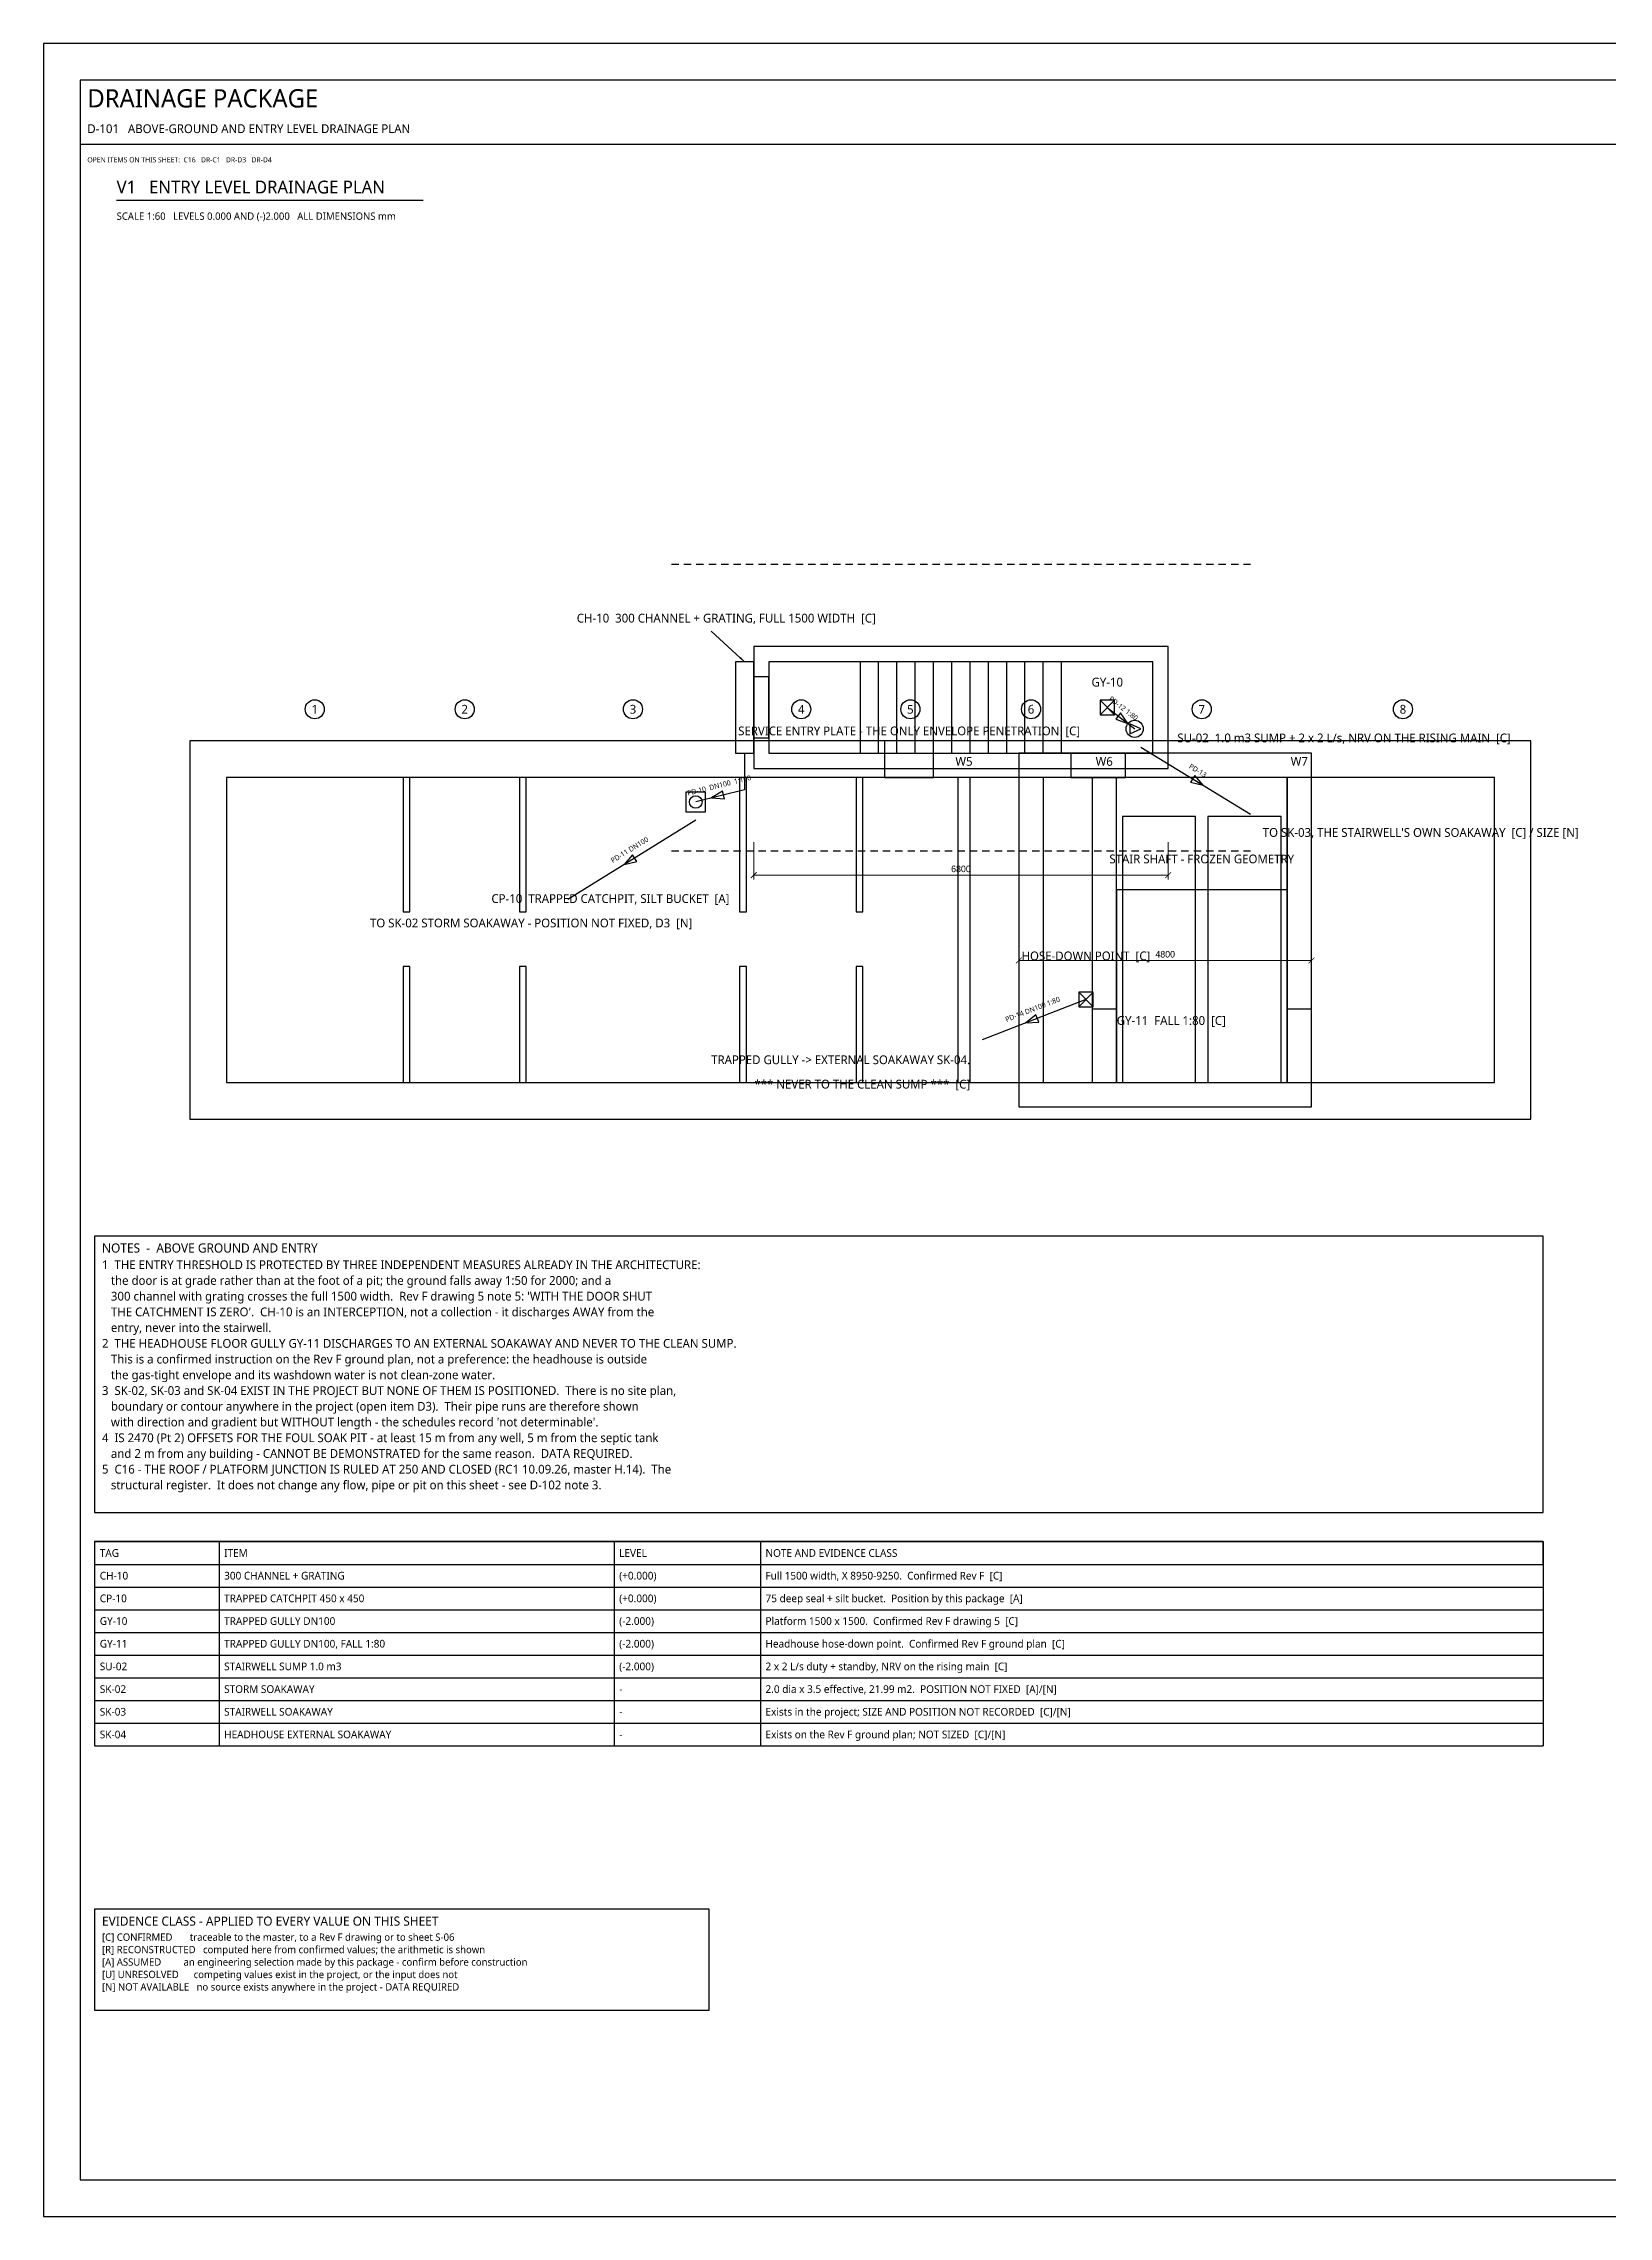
# Model space of a CAD drawing. Header units: millimetres. Extents: x 0 to 841, y 0 to 594.
# Drawn here: x 0 to 428, y 0 to 594 of the extents above; entities that cross this region are included whole.
import ezdxf
from ezdxf.enums import TextEntityAlignment as Align

# ---------------------------------------------------------------- set-up
doc = ezdxf.new("R2010")
doc.units = ezdxf.units.MM
for name, color, linetype in [('M-ARCH', 8, 'Continuous'), ('M-ARCH-HIDDEN', 8, 'Continuous'), ('M-CALLOUT', 2, 'Continuous'), ('M-EXISTING', 8, 'Continuous'), ('M-FLAG', 1, 'Continuous'), ('M-GRID', 5, 'Continuous'), ('M-STRUCT', 7, 'Continuous'), ('M-TABLE', 7, 'Continuous'), ('M-TEXT', 7, 'Continuous'), ('M-TITLE', 7, 'Continuous'), ('P-DRAIN-RISING', 2, 'Continuous'), ('P-DRAIN-STORM', 5, 'Continuous'), ('P-DRAIN-WASTE', 3, 'Continuous'), ('P-EQUIP', 2, 'Continuous'), ('P-FLOW', 1, 'Continuous'), ('S-CALLOUT', 2, 'Continuous'), ('S-DIM', 4, 'Continuous'), ('S-NOTE', 7, 'Continuous'), ('S-TEXT', 7, 'Continuous'), ('S-TITLE', 7, 'Continuous')]:
    doc.layers.add(name, color=color, linetype=linetype)
doc.styles.add('OpenSans', font='OpenSans-Regular.ttf')
doc.dimstyles.new('SC-DIM', dxfattribs={"dimtxt": 1.8, "dimasz": 1.6, "dimexe": 1.2, "dimexo": 1, "dimgap": 0.8, "dimtad": 1, "dimdec": 0, "dimblk": 'ARCHTICK', "dimcen": 2.5, "dimclrd": 4, "dimclre": 4, "dimclrt": 4, "dimazin": 3, "dimtfac": 1, "dimtmove": 0, "dimatfit": 3, "dimlwd": 13, "dimlwe": 13})

# ---------------------------------------------------------------- blocks, each defined once
blk = doc.blocks.new('_ARCHTICK')
at = {"color": 0, "linetype": 'BYBLOCK', "const_width": 0.15}
blk.add_lwpolyline([(-0.5, -0.5), (0.5, 0.5)], dxfattribs=at)
blk = doc.blocks.new('CHAMBER')
at = {"layer": 'P-EQUIP'}
blk.add_lwpolyline([(-3, -3), (3, -3), (3, 3), (-3, 3)], close=True, dxfattribs=at)
blk.add_circle((0, 0), 1.9, dxfattribs=at)
blk = doc.blocks.new('GULLY')
at = {"layer": 'P-EQUIP'}
for p, q in [((-2.2, -2.2), (2.2, 2.2)), ((-2.2, 2.2), (2.2, -2.2))]:
    blk.add_line(p, q, dxfattribs=at)
blk.add_lwpolyline([(-2.2, -2.2), (2.2, -2.2), (2.2, 2.2), (-2.2, 2.2)], close=True, dxfattribs=at)
blk = doc.blocks.new('PUMP')
at = {"layer": 'P-EQUIP'}
blk.add_lwpolyline([(-1.5, -1.5), (1.9, 0), (-1.5, 1.5)], close=True, dxfattribs=at)
blk.add_circle((0, 0), 2.6, dxfattribs=at)

msp = doc.modelspace()

# ---------------------------------------------------------------- linework, layer by layer
at = {"layer": 'M-ARCH'}
for p, q in [((223.333, 400), (223.333, 425)), ((228.333, 400), (228.333, 425)), ((233.333, 400), (233.333, 425)), ((238.333, 400), (238.333, 425)), ((243.333, 400), (243.333, 425)), ((248.333, 400), (248.333, 425)), ((253.333, 400), (253.333, 425)), ((258.333, 400), (258.333, 425)), ((263.333, 400), (263.333, 425)), ((268.333, 400), (268.333, 425)), ((273.333, 400), (273.333, 425)), ((278.333, 400), (278.333, 425))]:
    msp.add_line(p, q, dxfattribs=at)
at = {"layer": 'M-ARCH-HIDDEN'}
for p, q in [((40, 403.333), (40, 401.333)), ((40, 399.933), (40, 397.933)), ((42.867, 403.333), (40.867, 403.333)), ((46.267, 403.333), (44.267, 403.333)), ((49.667, 403.333), (47.667, 403.333)), ((53.067, 403.333), (51.067, 403.333)), ((56.467, 403.333), (54.467, 403.333)), ((59.867, 403.333), (57.867, 403.333)), ((63.267, 403.333), (61.267, 403.333)), ((66.667, 403.333), (64.667, 403.333)), ((70.067, 403.333), (68.067, 403.333)), ((73.467, 403.333), (71.467, 403.333)), ((76.867, 403.333), (74.867, 403.333)), ((80.267, 403.333), (78.267, 403.333)), ((83.667, 403.333), (81.667, 403.333)), ((87.067, 403.333), (85.067, 403.333)), ((90.467, 403.333), (88.467, 403.333)), ((93.867, 403.333), (91.867, 403.333)), ((97.267, 403.333), (95.267, 403.333)), ((100.667, 403.333), (98.667, 403.333)), ((104.067, 403.333), (102.067, 403.333)), ((107.467, 403.333), (105.467, 403.333)), ((110.867, 403.333), (108.867, 403.333)), ((114.267, 403.333), (112.267, 403.333)), ((117.667, 403.333), (115.667, 403.333)), ((121.067, 403.333), (119.067, 403.333)), ((124.467, 403.333), (122.467, 403.333)), ((127.867, 403.333), (125.867, 403.333)), ((131.267, 403.333), (129.267, 403.333)), ((134.667, 403.333), (132.667, 403.333)), ((138.067, 403.333), (136.067, 403.333)), ((141.467, 403.333), (139.467, 403.333)), ((144.867, 403.333), (142.867, 403.333)), ((148.267, 403.333), (146.267, 403.333)), ((151.667, 403.333), (149.667, 403.333)), ((155.067, 403.333), (153.067, 403.333)), ((158.467, 403.333), (156.467, 403.333)), ((161.867, 403.333), (159.867, 403.333)), ((165.267, 403.333), (163.267, 403.333)), ((168.667, 403.333), (166.667, 403.333)), ((172.067, 403.333), (170.067, 403.333)), ((175.467, 403.333), (173.467, 403.333)), ((178.867, 403.333), (176.867, 403.333)), ((182.267, 403.333), (180.267, 403.333)), ((185.667, 403.333), (183.667, 403.333)), ((189.067, 403.333), (187.067, 403.333)), ((192.467, 403.333), (190.467, 403.333)), ((195.867, 403.333), (193.867, 403.333)), ((199.267, 403.333), (197.267, 403.333)), ((202.667, 403.333), (200.667, 403.333)), ((206.067, 403.333), (204.067, 403.333)), ((209.467, 403.333), (207.467, 403.333)), ((212.867, 403.333), (210.867, 403.333)), ((216.267, 403.333), (214.267, 403.333)), ((219.667, 403.333), (217.667, 403.333)), ((223.067, 403.333), (221.067, 403.333)), ((226.467, 403.333), (224.467, 403.333)), ((229.867, 403.333), (227.867, 403.333)), ((233.267, 403.333), (231.267, 403.333)), ((236.667, 403.333), (234.667, 403.333)), ((240.067, 403.333), (238.067, 403.333)), ((243.467, 403.333), (241.467, 403.333)), ((246.867, 403.333), (244.867, 403.333)), ((250.267, 403.333), (248.267, 403.333)), ((253.667, 403.333), (251.667, 403.333)), ((257.067, 403.333), (255.067, 403.333)), ((260.467, 403.333), (258.467, 403.333)), ((263.867, 403.333), (261.867, 403.333)), ((267.267, 403.333), (265.267, 403.333)), ((270.667, 403.333), (268.667, 403.333)), ((274.067, 403.333), (272.067, 403.333)), ((277.467, 403.333), (275.467, 403.333)), ((280.867, 403.333), (278.867, 403.333)), ((284.267, 403.333), (282.267, 403.333)), ((287.667, 403.333), (285.667, 403.333)), ((291.067, 403.333), (289.067, 403.333)), ((294.467, 403.333), (292.467, 403.333)), ((297.867, 403.333), (295.867, 403.333)), ((301.267, 403.333), (299.267, 403.333)), ((304.667, 403.333), (302.667, 403.333)), ((308.067, 403.333), (306.067, 403.333)), ((311.467, 403.333), (309.467, 403.333)), ((314.867, 403.333), (312.867, 403.333)), ((318.267, 403.333), (316.267, 403.333)), ((321.667, 403.333), (319.667, 403.333)), ((325.067, 403.333), (323.067, 403.333)), ((328.467, 403.333), (326.467, 403.333)), ((331.867, 403.333), (329.867, 403.333)), ((335.267, 403.333), (333.267, 403.333)), ((338.667, 403.333), (336.667, 403.333)), ((342.067, 403.333), (340.067, 403.333)), ((345.467, 403.333), (343.467, 403.333)), ((348.867, 403.333), (346.867, 403.333)), ((352.267, 403.333), (350.267, 403.333)), ((355.667, 403.333), (353.667, 403.333)), ((359.067, 403.333), (357.067, 403.333)), ((362.467, 403.333), (360.467, 403.333)), ((365.867, 403.333), (363.867, 403.333)), ((369.267, 403.333), (367.267, 403.333)), ((372.667, 403.333), (370.667, 403.333)), ((376.067, 403.333), (374.067, 403.333)), ((379.467, 403.333), (377.467, 403.333)), ((382.867, 403.333), (380.867, 403.333)), ((386.267, 403.333), (384.267, 403.333)), ((389.667, 403.333), (387.667, 403.333)), ((393.067, 403.333), (391.067, 403.333)), ((396.467, 403.333), (394.467, 403.333)), ((399.867, 403.333), (397.867, 403.333)), ((403.267, 403.333), (401.267, 403.333)), ((406.667, 403.333), (404.667, 403.333)), ((406.667, 402), (406.667, 403.333)), ((406.667, 398.6), (406.667, 400.6)), ((40, 396.533), (40, 394.533)), ((40, 393.133), (40, 391.133)), ((406.667, 395.2), (406.667, 397.2)), ((406.667, 391.8), (406.667, 393.8)), ((40, 389.733), (40, 387.733)), ((40, 386.333), (40, 384.333)), ((406.667, 388.4), (406.667, 390.4)), ((406.667, 385), (406.667, 387)), ((40, 382.933), (40, 380.933)), ((406.667, 381.6), (406.667, 383.6)), ((406.667, 378.2), (406.667, 380.2)), ((40, 379.533), (40, 377.533)), ((40, 376.133), (40, 374.133)), ((406.667, 374.8), (406.667, 376.8)), ((40, 372.733), (40, 370.733)), ((40, 369.333), (40, 367.333)), ((406.667, 371.4), (406.667, 373.4)), ((406.667, 368), (406.667, 370)), ((40, 365.933), (40, 363.933)), ((40, 362.533), (40, 360.533)), ((406.667, 364.6), (406.667, 366.6)), ((406.667, 361.2), (406.667, 363.2)), ((40, 359.133), (40, 357.133)), ((406.667, 357.8), (406.667, 359.8)), ((40, 355.733), (40, 353.733)), ((40, 352.333), (40, 350.333)), ((406.667, 354.4), (406.667, 356.4)), ((406.667, 351), (406.667, 353)), ((40, 348.933), (40, 346.933)), ((40, 345.533), (40, 343.533)), ((406.667, 347.6), (406.667, 349.6)), ((406.667, 344.2), (406.667, 346.2)), ((40, 342.133), (40, 340.133)), ((40, 338.733), (40, 336.733)), ((406.667, 340.8), (406.667, 342.8)), ((406.667, 337.4), (406.667, 339.4)), ((40, 335.333), (40, 333.333)), ((406.667, 334), (406.667, 336)), ((40, 331.933), (40, 329.933)), ((40, 328.533), (40, 326.533)), ((406.667, 330.6), (406.667, 332.6)), ((406.667, 327.2), (406.667, 329.2)), ((40, 325.133), (40, 323.133)), ((40, 321.733), (40, 319.733)), ((406.667, 323.8), (406.667, 325.8)), ((406.667, 320.4), (406.667, 322.4)), ((40, 318.333), (40, 316.333)), ((40, 314.933), (40, 312.933)), ((406.667, 317), (406.667, 319)), ((406.667, 313.6), (406.667, 315.6)), ((40, 311.533), (40, 309.533)), ((406.667, 310.2), (406.667, 312.2)), ((40, 308.133), (40, 306.133)), ((40, 304.733), (40, 302.733)), ((406.667, 306.8), (406.667, 308.8)), ((406.667, 303.4), (406.667, 305.4)), ((40, 301.333), (40, 300)), ((40, 300), (42, 300)), ((43.4, 300), (45.4, 300)), ((46.8, 300), (48.8, 300)), ((50.2, 300), (52.2, 300)), ((53.6, 300), (55.6, 300)), ((57, 300), (59, 300)), ((60.4, 300), (62.4, 300)), ((63.8, 300), (65.8, 300)), ((67.2, 300), (69.2, 300)), ((70.6, 300), (72.6, 300)), ((74, 300), (76, 300)), ((77.4, 300), (79.4, 300)), ((80.8, 300), (82.8, 300)), ((84.2, 300), (86.2, 300)), ((87.6, 300), (89.6, 300)), ((91, 300), (93, 300)), ((94.4, 300), (96.4, 300)), ((97.8, 300), (99.8, 300)), ((101.2, 300), (103.2, 300)), ((104.6, 300), (106.6, 300)), ((108, 300), (110, 300)), ((111.4, 300), (113.4, 300)), ((114.8, 300), (116.8, 300)), ((118.2, 300), (120.2, 300)), ((121.6, 300), (123.6, 300)), ((125, 300), (127, 300)), ((128.4, 300), (130.4, 300)), ((131.8, 300), (133.8, 300)), ((135.2, 300), (137.2, 300)), ((138.6, 300), (140.6, 300)), ((142, 300), (144, 300)), ((145.4, 300), (147.4, 300)), ((148.8, 300), (150.8, 300)), ((152.2, 300), (154.2, 300)), ((155.6, 300), (157.6, 300)), ((159, 300), (161, 300)), ((162.4, 300), (164.4, 300)), ((165.8, 300), (167.8, 300)), ((169.2, 300), (171.2, 300)), ((172.6, 300), (174.6, 300)), ((176, 300), (178, 300)), ((179.4, 300), (181.4, 300)), ((182.8, 300), (184.8, 300)), ((186.2, 300), (188.2, 300)), ((189.6, 300), (191.6, 300)), ((193, 300), (195, 300)), ((196.4, 300), (198.4, 300)), ((199.8, 300), (201.8, 300)), ((203.2, 300), (205.2, 300)), ((206.6, 300), (208.6, 300)), ((210, 300), (212, 300)), ((213.4, 300), (215.4, 300)), ((216.8, 300), (218.8, 300)), ((220.2, 300), (222.2, 300)), ((223.6, 300), (225.6, 300)), ((227, 300), (229, 300)), ((230.4, 300), (232.4, 300)), ((233.8, 300), (235.8, 300)), ((237.2, 300), (239.2, 300)), ((240.6, 300), (242.6, 300)), ((244, 300), (246, 300)), ((247.4, 300), (249.4, 300)), ((250.8, 300), (252.8, 300)), ((254.2, 300), (256.2, 300)), ((257.6, 300), (259.6, 300)), ((261, 300), (263, 300)), ((264.4, 300), (266.4, 300)), ((267.8, 300), (269.8, 300)), ((271.2, 300), (273.2, 300)), ((274.6, 300), (276.6, 300)), ((278, 300), (280, 300)), ((281.4, 300), (283.4, 300)), ((284.8, 300), (286.8, 300)), ((288.2, 300), (290.2, 300)), ((291.6, 300), (293.6, 300)), ((295, 300), (297, 300)), ((298.4, 300), (300.4, 300)), ((301.8, 300), (303.8, 300)), ((305.2, 300), (307.2, 300)), ((308.6, 300), (310.6, 300)), ((312, 300), (314, 300)), ((315.4, 300), (317.4, 300)), ((318.8, 300), (320.8, 300)), ((322.2, 300), (324.2, 300)), ((325.6, 300), (327.6, 300)), ((329, 300), (331, 300)), ((332.4, 300), (334.4, 300)), ((335.8, 300), (337.8, 300)), ((339.2, 300), (341.2, 300)), ((342.6, 300), (344.6, 300)), ((346, 300), (348, 300)), ((349.4, 300), (351.4, 300)), ((352.8, 300), (354.8, 300)), ((356.2, 300), (358.2, 300)), ((359.6, 300), (361.6, 300)), ((363, 300), (365, 300)), ((366.4, 300), (368.4, 300)), ((369.8, 300), (371.8, 300)), ((373.2, 300), (375.2, 300)), ((376.6, 300), (378.6, 300)), ((380, 300), (382, 300)), ((383.4, 300), (385.4, 300)), ((386.8, 300), (388.8, 300)), ((390.2, 300), (392.2, 300)), ((393.6, 300), (395.6, 300)), ((397, 300), (399, 300)), ((400.4, 300), (402.4, 300)), ((403.8, 300), (405.8, 300)), ((406.667, 300), (406.667, 302))]:
    msp.add_line(p, q, dxfattribs=at)
for points in [[(40, 300), (406.667, 300), (406.667, 403.333), (40, 403.333)], [(50, 310), (396.667, 310), (396.667, 393.333), (50, 393.333)], [(98.333, 356.667), (100.167, 356.667), (100.167, 393.333), (98.333, 393.333)], [(130.167, 356.667), (132, 356.667), (132, 393.333), (130.167, 393.333)], [(190.333, 356.667), (192.167, 356.667), (192.167, 393.333), (190.333, 393.333)], [(222.167, 356.667), (224, 356.667), (224, 393.333), (222.167, 393.333)], [(250, 310), (253.333, 310), (253.333, 393.333), (250, 393.333)], [(286.667, 310), (293.333, 310), (293.333, 393.333), (286.667, 393.333)], [(340, 310), (346.667, 310), (346.667, 393.333), (340, 393.333)], [(295, 310), (315, 310), (315, 382.667), (295, 382.667)], [(318.333, 310), (338.333, 310), (338.333, 382.667), (318.333, 382.667)], [(293.333, 310), (340, 310), (340, 362.667), (293.333, 362.667)], [(98.333, 310), (100.167, 310), (100.167, 341.667), (98.333, 341.667)], [(130.167, 310), (132, 310), (132, 341.667), (130.167, 341.667)], [(190.333, 310), (192.167, 310), (192.167, 341.667), (190.333, 341.667)], [(222.167, 310), (224, 310), (224, 341.667), (222.167, 341.667)]]:
    msp.add_lwpolyline(points, close=True, dxfattribs=at)
at = {"layer": 'M-EXISTING'}
for p, q in [((171.667, 451.667), (173.667, 451.667)), ((175.067, 451.667), (177.067, 451.667)), ((178.467, 451.667), (180.467, 451.667)), ((181.867, 451.667), (183.867, 451.667)), ((185.267, 451.667), (187.267, 451.667)), ((188.667, 451.667), (190.667, 451.667)), ((192.067, 451.667), (194.067, 451.667)), ((195.467, 451.667), (197.467, 451.667)), ((198.867, 451.667), (200.867, 451.667)), ((202.267, 451.667), (204.267, 451.667)), ((205.667, 451.667), (207.667, 451.667)), ((209.067, 451.667), (211.067, 451.667)), ((212.467, 451.667), (214.467, 451.667)), ((215.867, 451.667), (217.867, 451.667)), ((219.267, 451.667), (221.267, 451.667)), ((222.667, 451.667), (224.667, 451.667)), ((226.067, 451.667), (228.067, 451.667)), ((229.467, 451.667), (231.467, 451.667)), ((232.867, 451.667), (234.867, 451.667)), ((236.267, 451.667), (238.267, 451.667)), ((239.667, 451.667), (241.667, 451.667)), ((243.067, 451.667), (245.067, 451.667)), ((246.467, 451.667), (248.467, 451.667)), ((249.867, 451.667), (251.867, 451.667)), ((253.267, 451.667), (255.267, 451.667)), ((256.667, 451.667), (258.667, 451.667)), ((260.067, 451.667), (262.067, 451.667)), ((263.467, 451.667), (265.467, 451.667)), ((266.867, 451.667), (268.867, 451.667)), ((270.267, 451.667), (272.267, 451.667)), ((273.667, 451.667), (275.667, 451.667)), ((277.067, 451.667), (279.067, 451.667)), ((280.467, 451.667), (282.467, 451.667)), ((283.867, 451.667), (285.867, 451.667)), ((287.267, 451.667), (289.267, 451.667)), ((290.667, 451.667), (292.667, 451.667)), ((294.067, 451.667), (296.067, 451.667)), ((297.467, 451.667), (299.467, 451.667)), ((300.867, 451.667), (302.867, 451.667)), ((304.267, 451.667), (306.267, 451.667)), ((307.667, 451.667), (309.667, 451.667)), ((311.067, 451.667), (313.067, 451.667)), ((314.467, 451.667), (316.467, 451.667)), ((317.867, 451.667), (319.867, 451.667)), ((321.267, 451.667), (323.267, 451.667)), ((324.667, 451.667), (326.667, 451.667)), ((328.067, 451.667), (330, 451.667)), ((171.667, 373.333), (173.667, 373.333)), ((175.067, 373.333), (177.067, 373.333)), ((178.467, 373.333), (180.467, 373.333)), ((181.867, 373.333), (183.867, 373.333)), ((185.267, 373.333), (187.267, 373.333)), ((188.667, 373.333), (190.667, 373.333)), ((192.067, 373.333), (194.067, 373.333)), ((195.467, 373.333), (197.467, 373.333)), ((198.867, 373.333), (200.867, 373.333)), ((202.267, 373.333), (204.267, 373.333)), ((205.667, 373.333), (207.667, 373.333)), ((209.067, 373.333), (211.067, 373.333)), ((212.467, 373.333), (214.467, 373.333)), ((215.867, 373.333), (217.867, 373.333)), ((219.267, 373.333), (221.267, 373.333)), ((222.667, 373.333), (224.667, 373.333)), ((226.067, 373.333), (228.067, 373.333)), ((229.467, 373.333), (231.467, 373.333)), ((232.867, 373.333), (234.867, 373.333)), ((236.267, 373.333), (238.267, 373.333)), ((239.667, 373.333), (241.667, 373.333)), ((243.067, 373.333), (245.067, 373.333)), ((246.467, 373.333), (248.467, 373.333)), ((249.867, 373.333), (251.867, 373.333)), ((253.267, 373.333), (255.267, 373.333)), ((256.667, 373.333), (258.667, 373.333)), ((260.067, 373.333), (262.067, 373.333)), ((263.467, 373.333), (265.467, 373.333)), ((266.867, 373.333), (268.867, 373.333)), ((270.267, 373.333), (272.267, 373.333)), ((273.667, 373.333), (275.667, 373.333)), ((277.067, 373.333), (279.067, 373.333)), ((280.467, 373.333), (282.467, 373.333)), ((283.867, 373.333), (285.867, 373.333)), ((287.267, 373.333), (289.267, 373.333)), ((290.667, 373.333), (292.667, 373.333)), ((294.067, 373.333), (296.067, 373.333)), ((297.467, 373.333), (299.467, 373.333)), ((300.867, 373.333), (302.867, 373.333)), ((304.267, 373.333), (306.267, 373.333)), ((307.667, 373.333), (309.667, 373.333)), ((311.067, 373.333), (313.067, 373.333)), ((314.467, 373.333), (316.467, 373.333)), ((317.867, 373.333), (319.867, 373.333)), ((321.267, 373.333), (323.267, 373.333)), ((324.667, 373.333), (326.667, 373.333)), ((328.067, 373.333), (330, 373.333))]:
    msp.add_line(p, q, dxfattribs=at)
at = {"layer": 'M-FLAG'}
for points in [[(194.167, 404.167), (198.333, 404.167), (198.333, 420.833), (194.167, 420.833)], [(280.833, 393.333), (295.833, 393.333), (295.833, 400), (280.833, 400)], [(286.667, 310), (293.333, 310), (293.333, 330), (286.667, 330)], [(340, 310), (346.667, 310), (346.667, 330), (340, 330)]]:
    msp.add_lwpolyline(points, close=True, dxfattribs=at)
at = {"layer": 'M-GRID'}
for centre in [(74.167, 412), (115.167, 412), (161.167, 412), (207.167, 412), (237, 412), (270, 412), (316.667, 412), (371.667, 412)]:
    msp.add_circle(centre, 2.6, dxfattribs=at)
at = {"layer": 'M-STRUCT'}
for points in [[(194.167, 395.833), (307.5, 395.833), (307.5, 429.167), (194.167, 429.167)], [(198.333, 400), (303.333, 400), (303.333, 425), (198.333, 425)], [(266.667, 303.333), (346.667, 303.333), (346.667, 400), (266.667, 400)], [(273.333, 310), (340, 310), (340, 393.333), (273.333, 393.333)]]:
    msp.add_lwpolyline(points, close=True, dxfattribs=at)
at = {"layer": 'M-TABLE'}
for p, q in [((14, 184.475), (410, 184.475)), ((14, 184.475), (14, 128.675)), ((48, 184.475), (48, 128.675)), ((156, 184.475), (156, 128.675)), ((196, 184.475), (196, 128.675)), ((410, 184.475), (410, 128.675)), ((14, 172.075), (410, 172.075)), ((14, 165.875), (410, 165.875)), ((14, 159.675), (410, 159.675)), ((14, 153.475), (410, 153.475)), ((14, 147.275), (410, 147.275)), ((14, 141.075), (410, 141.075)), ((14, 134.875), (410, 134.875)), ((14, 128.675), (410, 128.675))]:
    msp.add_line(p, q, dxfattribs=at)
msp.add_lwpolyline([(14, 178.275), (410, 178.275), (410, 184.475), (14, 184.475)], close=True, dxfattribs=at)
at = {"layer": 'M-TITLE'}
msp.add_line((10, 566.5), (831, 566.5), dxfattribs=at)
at = {"layer": 'P-DRAIN-RISING'}
msp.add_lwpolyline([(229.967, 393.333), (243.3, 393.333), (243.3, 403.333), (229.967, 403.333)], close=True, dxfattribs=at)
msp.add_lwpolyline([(300, 401.667), (330, 383.333)], dxfattribs=at)
at = {"layer": 'P-DRAIN-STORM'}
msp.add_lwpolyline([(189.167, 400), (194.167, 400), (194.167, 425), (189.167, 425)], close=True, dxfattribs=at)
for points in [[(290.833, 412.5), (298.333, 406.667)], [(191.667, 400), (191.667, 390), (178.333, 386.667)], [(178.333, 381.667), (143.333, 360)]]:
    msp.add_lwpolyline(points, dxfattribs=at)
at = {"layer": 'P-DRAIN-WASTE'}
msp.add_lwpolyline([(285, 332.667), (256.667, 321.667)], dxfattribs=at)
at = {"layer": 'P-FLOW'}
for points in [[(296.478, 408.11), (294.489, 411.025), (293.162, 409.32)], [(317.048, 391.249), (314.744, 393.922), (313.618, 392.079)], [(182.672, 387.751), (186.193, 387.518), (185.669, 389.614)], [(158.793, 369.57), (162.218, 370.42), (161.081, 372.257)], [(268.596, 326.298), (272.119, 326.507), (271.337, 328.521)]]:
    msp.add_lwpolyline(points, close=True, dxfattribs=at)
at = {"layer": 'S-TITLE'}
msp.add_line((20, 551.2), (103.831, 551.2), dxfattribs=at)
for points in [[(0, 0), (841, 0), (841, 594), (0, 594)], [(10, 10), (831, 10), (831, 584), (10, 584)], [(14, 192.475), (410, 192.475), (410, 268), (14, 268)], [(14, 56.375), (182, 56.375), (182, 84), (14, 84)]]:
    msp.add_lwpolyline(points, close=True, dxfattribs=at)

# ---------------------------------------------------------------- block references
at = {"xscale": 0.9, "yscale": 0.9}
for name, p in [('GULLY', (290.833, 412.5)), ('PUMP', (298.333, 406.667)), ('CHAMBER', (178.333, 386.667)), ('GULLY', (285, 332.667))]:
    msp.add_blockref(name, p, dxfattribs=at)

# ---------------------------------------------------------------- texts
at = {"layer": 'M-CALLOUT', "style": 'OpenSans'}
for s, rotation, p in [('PD-12 1:80', -37.874984, (294.583, 411.383)), ('PD-10  DN100  1:100', -345.963757, (185, 390.133)), ('PD-13', -31.429566, (315, 394.3)), ('PD-11 DN100', -328.24052, (160.833, 372.633)), ('PD-14 DN100 1:80', -338.78203, (270.833, 328.967))]:
    msp.add_text(s, height=1.4, rotation=rotation, dxfattribs=at).set_placement(p, align=Align.BOTTOM_CENTER)
at = {"layer": 'M-FLAG', "style": 'OpenSans'}
msp.add_text('OPEN ITEMS ON THIS SHEET:  C16   DR-C1   DR-D3   DR-D4', height=1.4, dxfattribs=at).set_placement((12, 561.5))
for s, p in [('SERVICE ENTRY PLATE - THE ONLY ENVELOPE PENETRATION  [C]', (236.667, 404.167)), ('TO SK-02 STORM SOAKAWAY - POSITION NOT FIXED, D3  [N]', (133.333, 351.667))]:
    msp.add_text(s, height=2.4, dxfattribs=at).set_placement(p, align=Align.BOTTOM_CENTER)
msp.add_text("TO SK-03, THE STAIRWELL'S OWN SOAKAWAY  [C] / SIZE [N]", height=2.4, dxfattribs=at).set_placement((333.333, 378.333), align=Align.MIDDLE_LEFT)
for s, p in [('TRAPPED GULLY -> EXTERNAL SOAKAWAY SK-04.', (253.333, 315)), ('*** NEVER TO THE CLEAN SUMP ***  [C]', (253.333, 308.333))]:
    msp.add_text(s, height=2.4, dxfattribs=at).set_placement(p, align=Align.RIGHT)
at = {"layer": 'M-GRID', "style": 'OpenSans'}
for s, p in [('1', (74.167, 412)), ('2', (115.167, 412)), ('3', (161.167, 412)), ('4', (207.167, 412)), ('5', (237, 412)), ('6', (270, 412)), ('7', (316.667, 412)), ('8', (371.667, 412))]:
    msp.add_text(s, height=2.4, dxfattribs=at).set_placement(p, align=Align.MIDDLE_CENTER)
at = {"layer": 'M-TABLE', "style": 'OpenSans'}
for s, p in [('TAG', (15.4, 180.325)), ('ITEM', (49.4, 180.325)), ('LEVEL', (157.4, 180.325)), ('NOTE AND EVIDENCE CLASS', (197.4, 180.325)), ('CH-10', (15.4, 174.125)), ('300 CHANNEL + GRATING', (49.4, 174.125)), ('(+0.000)', (157.4, 174.125)), ('Full 1500 width, X 8950-9250.  Confirmed Rev F  [C]', (197.4, 174.125)), ('CP-10', (15.4, 167.925)), ('TRAPPED CATCHPIT 450 x 450', (49.4, 167.925)), ('(+0.000)', (157.4, 167.925)), ('75 deep seal + silt bucket.  Position by this package  [A]', (197.4, 167.925)), ('GY-10', (15.4, 161.725)), ('TRAPPED GULLY DN100', (49.4, 161.725)), ('(-2.000)', (157.4, 161.725)), ('Platform 1500 x 1500.  Confirmed Rev F drawing 5  [C]', (197.4, 161.725)), ('GY-11', (15.4, 155.525)), ('TRAPPED GULLY DN100, FALL 1:80', (49.4, 155.525)), ('(-2.000)', (157.4, 155.525)), ('Headhouse hose-down point.  Confirmed Rev F ground plan  [C]', (197.4, 155.525)), ('SU-02', (15.4, 149.325)), ('STAIRWELL SUMP 1.0 m3', (49.4, 149.325)), ('(-2.000)', (157.4, 149.325)), ('2 x 2 L/s duty + standby, NRV on the rising main  [C]', (197.4, 149.325)), ('SK-02', (15.4, 143.125)), ('STORM SOAKAWAY', (49.4, 143.125)), ('-', (157.4, 143.125)), ('2.0 dia x 3.5 effective, 21.99 m2.  POSITION NOT FIXED  [A]/[N]', (197.4, 143.125)), ('SK-03', (15.4, 136.925)), ('STAIRWELL SOAKAWAY', (49.4, 136.925)), ('-', (157.4, 136.925)), ('Exists in the project; SIZE AND POSITION NOT RECORDED  [C]/[N]', (197.4, 136.925)), ('SK-04', (15.4, 130.725)), ('HEADHOUSE EXTERNAL SOAKAWAY', (49.4, 130.725)), ('-', (157.4, 130.725)), ('Exists on the Rev F ground plan; NOT SIZED  [C]/[N]', (197.4, 130.725))]:
    msp.add_text(s, height=2.1, dxfattribs=at).set_placement(p)
at = {"layer": 'M-TEXT', "style": 'OpenSans'}
for s, p in [('W5', (251.667, 395.833)), ('W6', (290, 395.833)), ('W7', (343.333, 395.833)), ('STAIR SHAFT - FROZEN GEOMETRY', (316.667, 369.167)), ('HOSE-DOWN POINT  [C]', (285, 342.667))]:
    msp.add_text(s, height=2.4, dxfattribs=at).set_placement(p, align=Align.BOTTOM_CENTER)
at = {"layer": 'M-TITLE', "style": 'OpenSans'}
for s, height, p in [('DRAINAGE PACKAGE', 5, (12, 576.5)), ('D-101   ABOVE-GROUND AND ENTRY LEVEL DRAINAGE PLAN', 2.4, (12, 569.5))]:
    msp.add_text(s, height=height, dxfattribs=at).set_placement(p)
at = {"layer": 'P-DRAIN-STORM', "style": 'OpenSans'}
msp.add_text('CH-10  300 CHANNEL + GRATING, FULL 1500 WIDTH  [C]', height=2.4, dxfattribs=at).set_placement((186.667, 435), align=Align.BOTTOM_CENTER)
at = {"layer": 'P-EQUIP', "style": 'OpenSans'}
for s, p in [('GY-10', (290.833, 417.5)), ('CP-10  TRAPPED CATCHPIT, SILT BUCKET  [A]', (155, 358.333)), ('GY-11  FALL 1:80  [C]', (308.333, 325))]:
    msp.add_text(s, height=2.4, dxfattribs=at).set_placement(p, align=Align.BOTTOM_CENTER)
msp.add_text('SU-02  1.0 m3 SUMP + 2 x 2 L/s, NRV ON THE RISING MAIN  [C]', height=2.4, dxfattribs=at).set_placement((310, 404.167), align=Align.MIDDLE_LEFT)
at = {"layer": 'S-NOTE', "style": 'OpenSans'}
for s, height, p in [('1  THE ENTRY THRESHOLD IS PROTECTED BY THREE INDEPENDENT MEASURES ALREADY IN THE ARCHITECTURE:', 2.4, (16, 258.975)), ('   the door is at grade rather than at the foot of a pit; the ground falls away 1:50 for 2000; and a', 2.4, (16, 254.675)), ("   300 channel with grating crosses the full 1500 width.  Rev F drawing 5 note 5: 'WITH THE DOOR SHUT", 2.4, (16, 250.375)), ("   THE CATCHMENT IS ZERO'.  CH-10 is an INTERCEPTION, not a collection - it discharges AWAY from the", 2.4, (16, 246.075)), ('   entry, never into the stairwell.', 2.4, (16, 241.775)), ('2  THE HEADHOUSE FLOOR GULLY GY-11 DISCHARGES TO AN EXTERNAL SOAKAWAY AND NEVER TO THE CLEAN SUMP.', 2.4, (16, 237.475)), ('   This is a confirmed instruction on the Rev F ground plan, not a preference: the headhouse is outside', 2.4, (16, 233.175)), ('3  SK-02, SK-03 and SK-04 EXIST IN THE PROJECT BUT NONE OF THEM IS POSITIONED.  There is no site plan,', 2.4, (16, 224.575)), ('   the gas-tight envelope and its washdown water is not clean-zone water.', 2.4, (16, 228.875)), ('   boundary or contour anywhere in the project (open item D3).  Their pipe runs are therefore shown', 2.4, (16, 220.275)), ('4  IS 2470 (Pt 2) OFFSETS FOR THE FOUL SOAK PIT - at least 15 m from any well, 5 m from the septic tank', 2.4, (16, 211.675)), ("   with direction and gradient but WITHOUT length - the schedules record 'not determinable'.", 2.4, (16, 215.975)), ('   and 2 m from any building - CANNOT BE DEMONSTRATED for the same reason.  DATA REQUIRED.', 2.4, (16, 207.375)), ('5  C16 - THE ROOF / PLATFORM JUNCTION IS RULED AT 250 AND CLOSED (RC1 10.09.26, master H.14).  The', 2.4, (16, 203.075)), ('   structural register.  It does not change any flow, pipe or pit on this sheet - see D-102 note 3.', 2.4, (16, 198.775)), ('[C] CONFIRMED       traceable to the master, to a Rev F drawing or to sheet S-06', 2, (16, 75.375)), ('[R] RECONSTRUCTED   computed here from confirmed values; the arithmetic is shown', 2, (16, 71.975)), ('[A] ASSUMED         an engineering selection made by this package - confirm before construction', 2, (16, 68.575)), ('[U] UNRESOLVED      competing values exist in the project, or the input does not', 2, (16, 65.175)), ('[N] NOT AVAILABLE   no source exists anywhere in the project - DATA REQUIRED', 2, (16, 61.775))]:
    msp.add_text(s, height=height, dxfattribs=at).set_placement(p)
at = {"layer": 'S-TEXT', "style": 'OpenSans'}
msp.add_text('SCALE 1:60   LEVELS 0.000 AND (-)2.000   ALL DIMENSIONS mm', height=2, dxfattribs=at).set_placement((20, 545.8))
at = {"layer": 'S-TITLE', "style": 'OpenSans'}
for s, height, p in [('V1   ENTRY LEVEL DRAINAGE PLAN', 3.5, (20, 553)), ('NOTES  -  ABOVE GROUND AND ENTRY', 2.5, (16, 263.5)), ('EVIDENCE CLASS - APPLIED TO EVERY VALUE ON THIS SHEET', 2.5, (16, 79.5))]:
    msp.add_text(s, height=height, dxfattribs=at).set_placement(p)

# ---------------------------------------------------------------- dimensions: what is measured, and where the dimension line sits
at = {"layer": 'S-DIM'}
for base, p1, p2 in [((194.167, 366.667), (194.167, 376.667), (307.5, 376.667)), ((266.667, 343.333), (266.667, 353.333), (346.667, 353.333))]:
    msp.add_linear_dim(base=base, p1=p1, p2=p2, dimstyle='SC-DIM', override={"dimlfac": 60}, dxfattribs=at).render()

# ---------------------------------------------------------------- leaders
at = {"layer": 'S-CALLOUT'}
msp.add_leader([(191.667, 425), (182.5, 433.333)], dimstyle='SC-DIM', dxfattribs=at)

doc.saveas('drawing.dxf')
